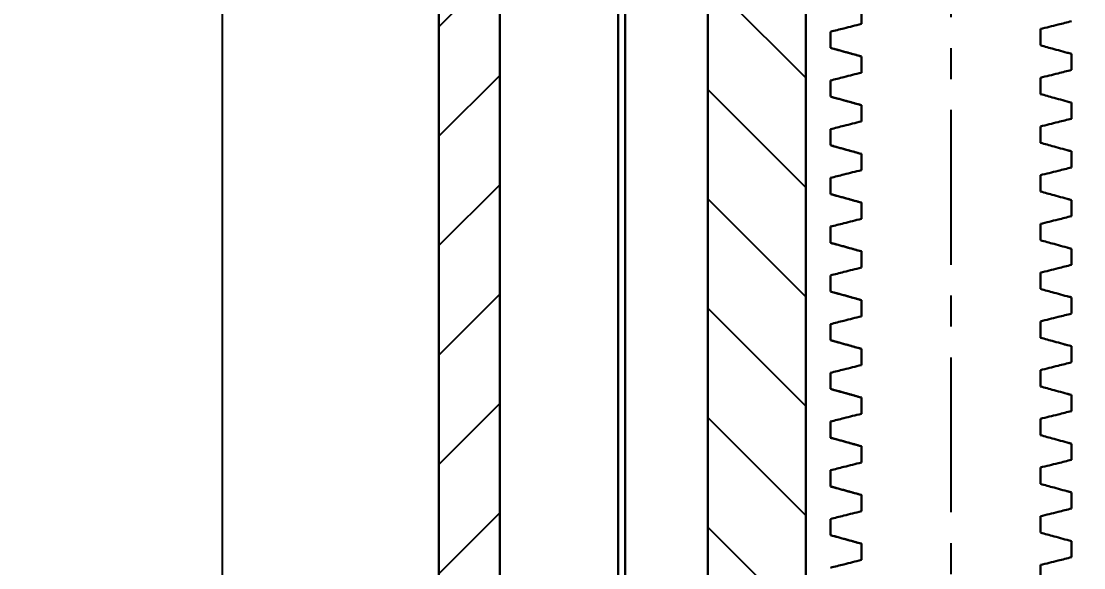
# Model space of a CAD drawing. Header units: millimetres. Extents: x 0 to 2406, y -938 to 757.
# Drawn here: x 486.2 to 529.76, y 397.89 to 420.32 of the extents above; entities that cross this region are included whole.
import ezdxf

# ---------------------------------------------------------------- set-up
doc = ezdxf.new("R2010")
doc.units = ezdxf.units.MM
doc.header["$PDSIZE"] = -1
doc.linetypes.add('CENTER', pattern=[10.16, 6.35, -1.27, 1.27, -1.27])
doc.layers.add('10', color=7, linetype='Continuous')
doc.styles.add('SLDTEXTSTYLE2', font='TXT', dxfattribs={"width": 0.7})
doc.dimstyles.new('SLDDIMSTYLE1', dxfattribs={"dimtxt": 3.5, "dimasz": 4.08, "dimexe": 0, "dimexo": 0.0625, "dimgap": 0.875, "dimtad": 2, "dimrnd": 1e-09, "dimzin": 4, "dimdsep": 46, "dimtxsty": 'SLDTEXTSTYLE2', "dimsah": 1, "dimcen": 0.09, "dimadec": 0, "dimazin": 1, "dimtfac": 1, "dimtofl": 0, "dimtmove": 0, "dimatfit": 3, "dimfxl": 1, "dimfrac": 2, "dimtolj": 1, "dimtzin": 12, "dimarcsym": 0})
doc.dimstyles.new('SLDDIMSTYLE4', dxfattribs={"dimtxt": 0.18, "dimasz": 4.08, "dimexe": 0, "dimexo": 0.0625, "dimgap": 0, "dimtad": 0, "dimtih": 1, "dimtoh": 1, "dimdec": 0, "dimrnd": 1e-09, "dimzin": 0, "dimdsep": 46, "dimtxsty": 'Standard', "dimsah": 1, "dimcen": 0.09, "dimadec": 0, "dimazin": 0, "dimtfac": 4.08, "dimtdec": 0, "dimtofl": 0, "dimtmove": 0, "dimatfit": 3, "dimfxl": 1, "dimfrac": 2, "dimtolj": 1, "dimtzin": 0, "dimarcsym": 0})

# ---------------------------------------------------------------- blocks, each defined once
blk = doc.blocks.new('_D_19')
at = {"layer": '10', "color": 0, "lineweight": -2, "transparency": 16777216}
for p, q in [((527.155, 452.338), (494.45, 452.338)), ((494.45, 252.518), (494.45, 448.258)), ((529.194, 248.438), (494.45, 248.438))]:
    blk.add_line(p, q, dxfattribs=at)
at = {"layer": '10', "color": 0, "transparency": 16777216}
for points in [[(493.77, 448.258), (495.13, 448.258), (494.45, 452.338)], [(493.77, 252.518), (495.13, 252.518), (494.45, 248.438)]]:
    blk.add_solid(points, dxfattribs=at)
at = {"layer": 'Defpoints', "color": 0, "transparency": 16777216}
for p in [(494.45, 452.338), (527.217, 452.338), (529.257, 248.438)]:
    blk.add_point(p, dxfattribs=at)
at = {"layer": '10', "color": 0, "lineweight": 25, "transparency": 16777216, "insert": (487.575, 364.827), "char_height": 3.5, "attachment_point": 2, "rotation": 90, "style": 'SLDTEXTSTYLE2'}
blk.add_mtext('\\A1;{\\Fgbenor|c134;\\H1.71429x;203.90}', dxfattribs=at)

msp = doc.modelspace()

# ---------------------------------------------------------------- hatches: boundary and pattern name
at = {"layer": '10', "linetype": 'Continuous', "lineweight": 25}
h = msp.add_hatch(dxfattribs=at)
h.set_pattern_fill('ANSI31', color=256, angle=90, style=0)
h.set_pattern_definition([(135, (92.2066, 0), (-2.245064, -2.245064), [])])
edge = h.paths.add_edge_path(flags=0)
edge.add_line((510.5149293, 257.438367), (516.3510332, 257.438367))
edge.add_line((516.3510332, 257.438367), (516.3510332, 272.938367))
edge.add_line((516.3510332, 272.938367), (518.363153, 272.938367))
edge.add_line((518.363153, 272.938367), (518.363153, 472.2881519))
edge.add_spline(control_points=[(518.363153, 472.2881519), (518.2791646, 472.3382116), (518.1951837, 472.3882838), (518.1112094, 472.438367)], knot_values=[0.013742572, 0.013742572, 0.013742572, 0.013742572, 0.0140322545, 0.0140322545, 0.0140322545, 0.0140322545], weights=[1, 1, 1, 1], degree=3, periodic=0)
edge.add_line((518.1112094, 472.438367), (518.1112094, 505.938367))
edge.add_spline(control_points=[(518.1112094, 505.938367), (517.6078459, 506.4380032), (517.1049141, 506.9380742), (516.6022034, 507.438367)], knot_values=[0.0187995827, 0.0187995827, 0.0187995827, 0.0187995827, 0.0209215817, 0.0209215817, 0.0209215817, 0.0209215817], weights=[1, 1, 1, 1], degree=3, periodic=0)
edge.add_line((516.6022034, 507.438367), (515.1463067, 507.438367))
edge.add_spline(control_points=[(515.1463067, 507.438367), (514.8787642, 507.171737), (514.6112612, 506.9050674), (514.3437889, 506.638367)], knot_values=[0.0262010486, 0.0262010486, 0.0262010486, 0.0262010486, 0.0273347172, 0.0273347172, 0.0273347172, 0.0273347172], weights=[1, 1, 1, 1], degree=3, periodic=0)
edge.add_line((514.3437889, 506.638367), (514.3437889, 275.438367))
edge.add_line((514.3437889, 275.438367), (510.5149293, 275.438367))
edge.add_line((510.5149293, 275.438367), (510.5149293, 257.438367))
h = msp.add_hatch(dxfattribs=at)
h.set_pattern_fill('ANSI31', color=256, style=0)
h.set_pattern_definition([(45, (92.2066, 0), (-2.245064, 2.245064), [])])
h.paths.add_polyline_path([(503.3149293, 248.438367), (505.8149293, 248.438367), (505.8149293, 468.438367), (504.1149293, 468.438367), (504.1149293, 466.438367), (503.3149293, 466.438367)], flags=0)

# ---------------------------------------------------------------- linework, layer by layer
at = {"color": 7, "linetype": 'Continuous', "lineweight": 30}
for p, q in [((514.3437889, 275.438367), (514.3437889, 506.638367)), ((518.363153, 272.938367), (518.363153, 472.2881519)), ((505.8149293, 248.438367), (505.8149293, 468.438367)), ((503.3149293, 248.438367), (503.3149293, 466.438367)), ((510.6649293, 275.438367), (510.6649293, 456.438367)), ((510.9649293, 275.438367), (510.9649293, 456.438367)), ((520.6425811, 420.8774424), (520.6425811, 420.2074424)), ((527.9872775, 419.3316349), (527.9872775, 420.0016349)), ((519.3729013, 419.2272919), (519.3729013, 419.889185)), ((519.4475468, 419.2038128), (519.3728975, 419.2272934)), ((520.6425811, 418.8774424), (520.6425811, 418.2074424)), ((529.2569574, 418.9802745), (529.2569574, 418.3201083)), ((519.3729013, 417.2273267), (519.3729013, 417.8896636)), ((527.9872775, 417.3316349), (527.9872775, 418.0016349)), ((519.4571521, 417.2033614), (519.3728977, 417.2273282)), ((529.2569574, 416.9804136), (529.2569574, 416.320128)), ((520.6425811, 416.8774424), (520.6425811, 416.2074424)), ((519.3729013, 415.2290795), (519.3729013, 415.8882426)), ((527.9872775, 415.3316349), (527.9872775, 416.0016349)), ((520.6425811, 414.8774424), (520.6425811, 414.2074424)), ((529.2569574, 414.9802402), (529.2569574, 414.3201472)), ((519.3729013, 413.2284769), (519.3729013, 413.888034)), ((527.9872775, 413.3316349), (527.9872775, 414.0016349)), ((520.6425811, 412.8774424), (520.6425811, 412.2074424)), ((529.2569574, 412.9802534), (529.2569574, 412.3198273)), ((519.3729013, 411.2269412), (519.3729013, 411.8896636)), ((527.9872775, 411.3316349), (527.9872775, 412.0016349)), ((519.4506562, 411.2020215), (519.3728954, 411.2269437)), ((520.6425811, 410.8774424), (520.6425811, 410.2074424)), ((529.2569574, 410.9804135), (529.2569574, 410.3199211)), ((527.9872775, 409.3316349), (527.9872775, 410.0016349)), ((519.3729013, 409.2261866), (519.3729013, 409.8882426)), ((519.4250261, 409.2138065), (519.3728922, 409.2261903)), ((520.6425811, 408.8774424), (520.6425811, 408.2074424)), ((529.2569574, 408.9802402), (529.2569574, 408.3216156)), ((519.3729013, 407.2306532), (519.3729013, 407.8880341)), ((527.9872775, 407.3316349), (527.9872775, 408.0016349)), ((519.4818568, 407.2039907), (519.3729135, 407.2306481)), ((529.2569574, 406.9802534), (529.2569574, 406.3212643)), ((520.6425811, 406.8774424), (520.6425811, 406.2074424)), ((519.3729013, 405.2280254), (519.3729013, 405.8883909)), ((527.9872775, 405.3316349), (527.9872775, 406.0016349)), ((519.478786, 405.2026572), (519.3729004, 405.2280257)), ((528.0730126, 405.307779), (527.9872775, 405.3324143)), ((520.6425811, 404.8774424), (520.6425811, 404.2074424)), ((529.2569574, 404.9802846), (529.2569574, 404.321371)), ((519.3729013, 403.2279153), (519.3729013, 403.8862012)), ((527.9872775, 403.3316349), (527.9872775, 404.0016349)), ((520.6425811, 402.8774424), (520.6425811, 402.2074424)), ((529.2569574, 402.9802846), (529.2569574, 402.3201974)), ((519.3729013, 401.225751), (519.3729013, 401.8872247)), ((527.9872775, 401.3316349), (527.9872775, 402.0016349)), ((519.4597712, 401.2006866), (519.3728895, 401.225756)), ((520.6425811, 400.8774424), (520.6425811, 400.2074424)), ((529.2569574, 400.9802947), (529.2569574, 400.3229652)), ((527.9872775, 399.3316349), (527.9872775, 400.0016349)), ((519.3729013, 399.2280288), (519.3729013, 399.8879171)), ((519.4642329, 399.2034008), (519.3729005, 399.2280291)), ((520.6425811, 398.8774424), (520.6425811, 398.2074424)), ((529.2569656, 398.9820103), (529.2183978, 398.990843)), ((529.2569574, 398.9820137), (529.2569574, 398.3200419)), ((527.9872775, 397.3316349), (527.9872775, 398.0016349))]:
    msp.add_line(p, q, dxfattribs=at)
for points, knots in [([(520.6425811, 420.2074424), (520.5227052, 420.177837), (520.2829534, 420.1186263), (519.8597056, 420.0123005), (519.5564768, 419.9350252), (519.3729013, 419.8882426)], [0, 0, 0, 0, 0.2829471771, 0.5658941508, 1, 1, 1, 1]), ([(527.9872775, 420.0016349), (528.1071723, 420.0311638), (528.3469618, 420.0902215), (528.7702107, 420.1963027), (529.0734175, 420.2734267), (529.2569574, 420.3201121)], [0, 0, 0, 0, 0.2829851945, 0.5659701779, 1, 1, 1, 1]), ([(519.3729013, 419.2281156), (519.4919795, 419.1954504), (519.730136, 419.1301201), (520.1534371, 419.0134969), (520.4574898, 418.9289252), (520.6425811, 418.8774424)], [0, 0, 0, 0, 0.2812230588, 0.5624461346, 1, 1, 1, 1]), ([(519.446539, 419.2042674), (519.6630322, 419.1446391), (520.0621059, 419.0347229), (520.4603707, 418.9232297), (520.6425811, 418.8722203)], [0, 0, 0, 0, 0.54248938414, 1, 1, 1, 1]), ([(529.2569574, 418.9802391), (529.1378935, 419.0129567), (528.8997658, 419.0783918), (528.4764613, 419.1952444), (528.172399, 419.2800208), (527.9872775, 419.3316349)], [0, 0, 0, 0, 0.2811819363, 0.5623638912, 1, 1, 1, 1]), ([(529.2569577, 418.9802744), (529.2312944, 418.9904003), (529.1926512, 419.0056478), (529.1145717, 419.0213373), (529.0883456, 419.0266073)], [0, 0, 0, 0, 0.6641099602, 1, 1, 1, 1]), ([(527.9872775, 418.0016349), (528.1071723, 418.0311638), (528.3469618, 418.0902215), (528.7702107, 418.1963027), (529.0734175, 418.2734267), (529.2569574, 418.3201121)], [0, 0, 0, 0, 0.2829851945, 0.5659701779, 1, 1, 1, 1]), ([(520.6425811, 418.2074424), (520.5227052, 418.177837), (520.2829534, 418.1186263), (519.8597056, 418.0123005), (519.5564768, 417.9350252), (519.3729013, 417.8882426)], [0, 0, 0, 0, 0.2829471771, 0.5658941508, 1, 1, 1, 1]), ([(519.3729013, 417.2281156), (519.4919795, 417.1954504), (519.730136, 417.1301201), (520.1534371, 417.0134969), (520.4574898, 416.9289252), (520.6425811, 416.8774424)], [0, 0, 0, 0, 0.2812230588, 0.5624461346, 1, 1, 1, 1]), ([(519.446539, 417.2042674), (519.6630322, 417.1446391), (520.0621059, 417.0347229), (520.4603707, 416.9232297), (520.6425811, 416.8722203)], [0, 0, 0, 0, 0.5424893841, 1, 1, 1, 1]), ([(529.2569574, 416.9802391), (529.1378935, 417.0129567), (528.8997658, 417.0783918), (528.4764613, 417.1952444), (528.172399, 417.2800208), (527.9872775, 417.3316349)], [0, 0, 0, 0, 0.28118193634, 0.56236389122, 1, 1, 1, 1]), ([(529.256958, 416.9804133), (529.2530856, 416.9818545), (529.2450223, 416.9848554), (529.2128052, 416.9969241), (529.1639057, 417.0079005), (529.122898, 417.0171054)], [0, 0, 0, 0, 0.1297758685, 0.2702214619, 1, 1, 1, 1]), ([(520.6425811, 416.2074424), (520.5227052, 416.177837), (520.2829534, 416.1186263), (519.8597056, 416.0123005), (519.5564768, 415.9350252), (519.3729013, 415.8882426)], [0, 0, 0, 0, 0.2829471771, 0.5658941508, 1, 1, 1, 1]), ([(527.9872775, 416.0016349), (528.1071723, 416.0311638), (528.3469618, 416.0902215), (528.7702107, 416.1963027), (529.0734175, 416.2734267), (529.2569574, 416.3201121)], [0, 0, 0, 0, 0.28298519453, 0.56597017794, 1, 1, 1, 1]), ([(519.3729013, 415.2281156), (519.4919795, 415.1954504), (519.730136, 415.1301201), (520.1534371, 415.0134969), (520.4574898, 414.9289252), (520.6425811, 414.8774424)], [0, 0, 0, 0, 0.2812230588, 0.5624461346, 1, 1, 1, 1]), ([(519.4923416, 415.2028936), (519.4430409, 415.2117523), (519.3932839, 415.2206931), (519.373091, 415.2290014), (519.3729059, 415.2290776)], [0, 0, 0, 0, 0.9908309077, 1, 1, 1, 1]), ([(519.446539, 415.2042674), (519.6630322, 415.1446391), (520.0621059, 415.0347229), (520.4603707, 414.9232297), (520.6425811, 414.8722203)], [0, 0, 0, 0, 0.5424893853, 1, 1, 1, 1]), ([(529.2569574, 414.9802391), (529.1378935, 415.0129567), (528.8997658, 415.0783918), (528.4764613, 415.1952444), (528.172399, 415.2800208), (527.9872775, 415.3316349)], [0, 0, 0, 0, 0.28118193634, 0.56236389122, 1, 1, 1, 1]), ([(529.2569574, 414.9802402), (529.2259188, 414.9963413), (529.1939192, 415.012941), (529.0772044, 415.0301192), (529.0736988, 415.0306352)], [0, 0, 0, 0, 0.9699644, 1, 1, 1, 1]), ([(527.9872775, 414.0016349), (528.1071723, 414.0311638), (528.3469618, 414.0902215), (528.7702107, 414.1963027), (529.0734175, 414.2734267), (529.2569574, 414.3201121)], [0, 0, 0, 0, 0.2829851945, 0.5659701779, 1, 1, 1, 1]), ([(520.6425811, 414.2074424), (520.5227052, 414.177837), (520.2829534, 414.1186263), (519.8597056, 414.0123005), (519.5564768, 413.9350252), (519.3729013, 413.8882426)], [0, 0, 0, 0, 0.2829471771, 0.5658941508, 1, 1, 1, 1]), ([(519.3729013, 413.2281156), (519.4919795, 413.1954504), (519.730136, 413.1301201), (520.1534371, 413.0134969), (520.4574898, 412.9289252), (520.6425811, 412.8774424)], [0, 0, 0, 0, 0.2812230588, 0.5624461346, 1, 1, 1, 1]), ([(519.4506012, 413.2040987), (519.4449529, 413.2053172), (519.4064828, 413.2136161), (519.3883627, 413.2216348), (519.372903, 413.2284762)], [0, 0, 0, 0, 0.14682281472, 1, 1, 1, 1]), ([(519.4465391, 413.2042674), (519.6630323, 413.1446391), (520.062106, 413.0347229), (520.4603708, 412.9232297), (520.6425811, 412.8722203)], [0, 0, 0, 0, 0.5424894482, 1, 1, 1, 1]), ([(529.2569574, 412.9802391), (529.1378935, 413.0129567), (528.8997658, 413.0783918), (528.4764613, 413.1952444), (528.172399, 413.2800208), (527.9872775, 413.3316349)], [0, 0, 0, 0, 0.2811819363, 0.5623638912, 1, 1, 1, 1]), ([(529.2569575, 412.9802533), (529.2392175, 412.9896265), (529.2167562, 413.0014941), (529.141656, 413.0137185), (529.1258705, 413.016288)], [0, 0, 0, 0, 0.7898076713, 1, 1, 1, 1]), ([(520.6425811, 412.2074424), (520.5227052, 412.177837), (520.2829534, 412.1186263), (519.8597056, 412.0123005), (519.5564768, 411.9350252), (519.3729013, 411.8882426)], [0, 0, 0, 0, 0.2829471771, 0.5658941508, 1, 1, 1, 1]), ([(527.9872775, 412.0016349), (528.1071723, 412.0311638), (528.3469618, 412.0902215), (528.7702107, 412.1963027), (529.0734175, 412.2734267), (529.2569574, 412.3201121)], [0, 0, 0, 0, 0.28298519453, 0.56597017794, 1, 1, 1, 1]), ([(529.2569574, 410.9802391), (529.1378935, 411.0129567), (528.8997658, 411.0783918), (528.4764613, 411.1952444), (528.172399, 411.2800208), (527.9872775, 411.3316349)], [0, 0, 0, 0, 0.2811819363, 0.5623638912, 1, 1, 1, 1]), ([(519.3729013, 411.2281156), (519.4919795, 411.1954504), (519.730136, 411.1301201), (520.1534371, 411.0134969), (520.4574898, 410.9289252), (520.6425811, 410.8774424)], [0, 0, 0, 0, 0.28122305878, 0.56244613455, 1, 1, 1, 1]), ([(519.4465391, 411.2042674), (519.6630323, 411.1446391), (520.0621059, 411.0347229), (520.4603708, 410.9232297), (520.6425811, 410.8722203)], [0, 0, 0, 0, 0.54248942586, 1, 1, 1, 1]), ([(529.256958, 410.9804132), (529.2537881, 410.9816053), (529.2387276, 410.9872688), (529.193911, 411.0024629), (529.1402325, 411.0184609), (529.0809017, 411.0296966), (529.0687292, 411.0320018)], [0, 0, 0, 0, 0.0767385425, 0.3645909798, 0.8696380275, 1, 1, 1, 1]), ([(520.6425811, 410.2074424), (520.5227052, 410.177837), (520.2829534, 410.1186263), (519.8597056, 410.0123005), (519.5564768, 409.9350252), (519.3729013, 409.8882426)], [0, 0, 0, 0, 0.2829471771, 0.5658941508, 1, 1, 1, 1]), ([(527.9872775, 410.0016349), (528.1071723, 410.0311638), (528.3469618, 410.0902215), (528.7702107, 410.1963027), (529.0734175, 410.2734267), (529.2569574, 410.3201121)], [0, 0, 0, 0, 0.2829851945, 0.5659701779, 1, 1, 1, 1]), ([(519.3729013, 409.2281156), (519.4919795, 409.1954504), (519.730136, 409.1301201), (520.1534371, 409.0134969), (520.4574898, 408.9289252), (520.6425811, 408.8774424)], [0, 0, 0, 0, 0.2812230588, 0.5624461346, 1, 1, 1, 1]), ([(519.446539, 409.2042674), (519.6630322, 409.1446391), (520.0621059, 409.0347229), (520.4603707, 408.9232297), (520.6425811, 408.8722203)], [0, 0, 0, 0, 0.5424893841, 1, 1, 1, 1]), ([(529.2569574, 408.9802391), (529.1378935, 409.0129567), (528.8997658, 409.0783918), (528.4764613, 409.1952444), (528.172399, 409.2800208), (527.9872775, 409.3316349)], [0, 0, 0, 0, 0.2811819363, 0.5623638912, 1, 1, 1, 1]), ([(529.2569574, 408.9802402), (529.221189, 408.9943823), (529.180401, 409.0105091), (529.0908799, 409.0269204), (529.0798628, 409.0289401)], [0, 0, 0, 0, 0.8769330472, 1, 1, 1, 1]), ([(527.9872775, 408.0016349), (528.1071723, 408.0311638), (528.3469618, 408.0902215), (528.7702107, 408.1963027), (529.0734175, 408.2734267), (529.2569574, 408.3201121)], [0, 0, 0, 0, 0.2829851945, 0.5659701779, 1, 1, 1, 1]), ([(520.6425811, 408.2074424), (520.5227052, 408.177837), (520.2829534, 408.1186263), (519.8597056, 408.0123005), (519.5564768, 407.9350252), (519.3729013, 407.8882426)], [0, 0, 0, 0, 0.2829471771, 0.5658941508, 1, 1, 1, 1]), ([(519.3729013, 407.2281156), (519.4919795, 407.1954504), (519.730136, 407.1301201), (520.1534371, 407.0134969), (520.4574898, 406.9289252), (520.6425811, 406.8774424)], [0, 0, 0, 0, 0.2812230588, 0.5624461346, 1, 1, 1, 1]), ([(519.446539, 407.2042674), (519.6630322, 407.1446391), (520.0621059, 407.0347229), (520.4603707, 406.9232297), (520.6425811, 406.8722203)], [0, 0, 0, 0, 0.5424893872, 1, 1, 1, 1]), ([(529.2569574, 406.9802391), (529.1378935, 407.0129567), (528.8997658, 407.0783918), (528.4764613, 407.1952444), (528.172399, 407.2800208), (527.9872775, 407.3316349)], [0, 0, 0, 0, 0.2811819363, 0.5623638912, 1, 1, 1, 1]), ([(529.2569575, 406.9802533), (529.2082732, 407.002048), (529.1548593, 407.02596), (528.9698851, 407.0504456), (528.9535066, 407.0526137)], [0, 0, 0, 0, 0.9114550286, 1, 1, 1, 1]), ([(520.6425811, 406.2074424), (520.5227052, 406.177837), (520.2829534, 406.1186263), (519.8597056, 406.0123005), (519.5564768, 405.9350252), (519.3729013, 405.8882426)], [0, 0, 0, 0, 0.2829471771, 0.5658941508, 1, 1, 1, 1]), ([(527.9872775, 406.0016349), (528.1071723, 406.0311638), (528.3469618, 406.0902215), (528.7702107, 406.1963027), (529.0734175, 406.2734267), (529.2569574, 406.3201121)], [0, 0, 0, 0, 0.2829851945, 0.5659701779, 1, 1, 1, 1]), ([(519.3729013, 405.2281156), (519.4919795, 405.1954504), (519.730136, 405.1301201), (520.1534371, 405.0134969), (520.4574898, 404.9289252), (520.6425811, 404.8774424)], [0, 0, 0, 0, 0.2812230588, 0.5624461346, 1, 1, 1, 1]), ([(519.446539, 405.2042674), (519.6630322, 405.1446391), (520.0621059, 405.0347229), (520.4603707, 404.9232297), (520.6425811, 404.8722203)], [0, 0, 0, 0, 0.5424893841, 1, 1, 1, 1]), ([(529.2569574, 404.9802391), (529.1378935, 405.0129567), (528.8997658, 405.0783918), (528.4764613, 405.1952444), (528.172399, 405.2800208), (527.9872775, 405.3316349)], [0, 0, 0, 0, 0.2811819363, 0.5623638912, 1, 1, 1, 1]), ([(529.2569578, 404.9802844), (529.2186242, 404.9949807), (529.1741382, 405.0120357), (529.0816595, 405.029542), (529.0688697, 405.0319632)], [0, 0, 0, 0, 0.8616997148, 1, 1, 1, 1]), ([(527.9872775, 404.0016349), (528.1071723, 404.0311638), (528.3469618, 404.0902215), (528.7702107, 404.1963027), (529.0734175, 404.2734267), (529.2569574, 404.3201121)], [0, 0, 0, 0, 0.2829851945, 0.5659701779, 1, 1, 1, 1]), ([(520.6425811, 404.2074424), (520.5227052, 404.177837), (520.2829534, 404.1186263), (519.8597056, 404.0123005), (519.5564768, 403.9350252), (519.3729013, 403.8882426)], [0, 0, 0, 0, 0.2829471771, 0.5658941508, 1, 1, 1, 1]), ([(519.4523665, 403.2030357), (519.4260165, 403.2102677), (519.3954966, 403.2186443), (519.3756165, 403.2268012), (519.3729003, 403.2279157)], [0, 0, 0, 0, 0.8633721771, 1, 1, 1, 1]), ([(519.3729013, 403.2281156), (519.4919795, 403.1954504), (519.730136, 403.1301201), (520.1534371, 403.0134969), (520.4574898, 402.9289252), (520.6425811, 402.8774424)], [0, 0, 0, 0, 0.2812230588, 0.5624461346, 1, 1, 1, 1]), ([(519.446539, 403.2042674), (519.6630322, 403.1446391), (520.0621059, 403.0347229), (520.4603707, 402.9232297), (520.6425811, 402.8722203)], [0, 0, 0, 0, 0.5424893842, 1, 1, 1, 1]), ([(529.2569574, 402.9802391), (529.1378935, 403.0129567), (528.8997658, 403.0783918), (528.4764613, 403.1952444), (528.172399, 403.2800208), (527.9872775, 403.3316349)], [0, 0, 0, 0, 0.2811819363, 0.5623638912, 1, 1, 1, 1]), ([(529.2569578, 402.9802844), (529.2435649, 402.9874286), (529.2251051, 402.9972756), (529.1643374, 403.0074922), (529.1476575, 403.0102965)], [0, 0, 0, 0, 0.7255147433, 1, 1, 1, 1]), ([(520.6425811, 402.2074424), (520.5227052, 402.177837), (520.2829534, 402.1186263), (519.8597056, 402.0123005), (519.5564768, 401.9350252), (519.3729013, 401.8882426)], [0, 0, 0, 0, 0.2829471771, 0.5658941508, 1, 1, 1, 1]), ([(527.9872775, 402.0016349), (528.1071723, 402.0311638), (528.3469618, 402.0902215), (528.7702107, 402.1963027), (529.0734175, 402.2734267), (529.2569574, 402.3201121)], [0, 0, 0, 0, 0.2829851945, 0.5659701779, 1, 1, 1, 1]), ([(529.2569574, 400.9802391), (529.1378935, 401.0129567), (528.8997658, 401.0783918), (528.4764613, 401.1952444), (528.172399, 401.2800208), (527.9872775, 401.3316349)], [0, 0, 0, 0, 0.2811819363, 0.5623638912, 1, 1, 1, 1]), ([(519.3729013, 401.2281156), (519.4919795, 401.1954504), (519.730136, 401.1301201), (520.1534371, 401.0134969), (520.4574898, 400.9289252), (520.6425811, 400.8774424)], [0, 0, 0, 0, 0.2812230588, 0.5624461346, 1, 1, 1, 1]), ([(519.446539, 401.2042674), (519.6630322, 401.1446391), (520.0621059, 401.0347229), (520.4603707, 400.9232297), (520.6425811, 400.8722203)], [0, 0, 0, 0, 0.5424893841, 1, 1, 1, 1]), ([(529.2569579, 400.9802945), (529.2173777, 400.9978509), (529.1768632, 401.0158217), (529.0617583, 401.0342244), (529.0591039, 401.0346488)], [0, 0, 0, 0, 0.9769392837, 1, 1, 1, 1]), ([(520.6425811, 400.2074424), (520.5227052, 400.177837), (520.2829534, 400.1186263), (519.8597056, 400.0123005), (519.5564768, 399.9350252), (519.3729013, 399.8882426)], [0, 0, 0, 0, 0.2829471771, 0.5658941508, 1, 1, 1, 1]), ([(527.9872775, 400.0016349), (528.1071723, 400.0311638), (528.3469618, 400.0902215), (528.7702107, 400.1963027), (529.0734175, 400.2734267), (529.2569574, 400.3201121)], [0, 0, 0, 0, 0.2829851945, 0.5659701779, 1, 1, 1, 1]), ([(519.3729013, 399.2281156), (519.4919795, 399.1954504), (519.730136, 399.1301201), (520.1534371, 399.0134969), (520.4574898, 398.9289252), (520.6425811, 398.8774424)], [0, 0, 0, 0, 0.2812230588, 0.5624461346, 1, 1, 1, 1]), ([(519.446539, 399.2042674), (519.6630322, 399.1446391), (520.0621059, 399.0347229), (520.4603707, 398.9232297), (520.6425811, 398.8722203)], [0, 0, 0, 0, 0.542489386, 1, 1, 1, 1]), ([(529.2569574, 398.9802391), (529.1378935, 399.0129567), (528.8997658, 399.0783918), (528.4764613, 399.1952444), (528.172399, 399.2800208), (527.9872775, 399.3316349)], [0, 0, 0, 0, 0.2811819363, 0.5623638912, 1, 1, 1, 1]), ([(520.6425811, 398.2074424), (520.5227052, 398.177837), (520.2829534, 398.1186263), (519.8597056, 398.0123005), (519.5564768, 397.9350252), (519.3729013, 397.8882426)], [0, 0, 0, 0, 0.2829471771, 0.5658941508, 1, 1, 1, 1]), ([(527.9872775, 398.0016349), (528.1071723, 398.0311638), (528.3469618, 398.0902215), (528.7702107, 398.1963027), (529.0734175, 398.2734267), (529.2569574, 398.3201121)], [0, 0, 0, 0, 0.2829851945, 0.5659701779, 1, 1, 1, 1])]:
    msp.add_open_spline(points, degree=3, knots=knots, dxfattribs=at)
at = {"layer": '10', "linetype": 'CENTER', "lineweight": 25}
msp.add_line((524.3149293, 528.438367), (524.3149293, 216.4814428), dxfattribs=at)

# ---------------------------------------------------------------- dimensions: what is measured, and where the dimension line sits
at = {"layer": '10', "lineweight": 25}
dim = msp.add_linear_dim(base=(494.4498369, 452.338367), p1=(529.2569574, 248.438367), p2=(527.2172803, 452.338367), angle=90, text='{\\Fgbenor|c134;\\H1.71429x;<>}', dimstyle='SLDDIMSTYLE1', dxfattribs=at)
dim.commit()
dim.dimension.update_dxf_attribs({"geometry": '_D_19', "text_midpoint": (494.4498369, 364.8274452), "dimtype": 160})

# ---------------------------------------------------------------- leaders
at = {"layer": '10'}
for points in [[(546.1520353, 233.438367), (425.8557216, 441.3509061)], [(540.6789613, 242.538367), (425.8557216, 417.8747941)]]:
    msp.add_leader(points, dimstyle='SLDDIMSTYLE4', dxfattribs=at)

doc.saveas('drawing.dxf')
